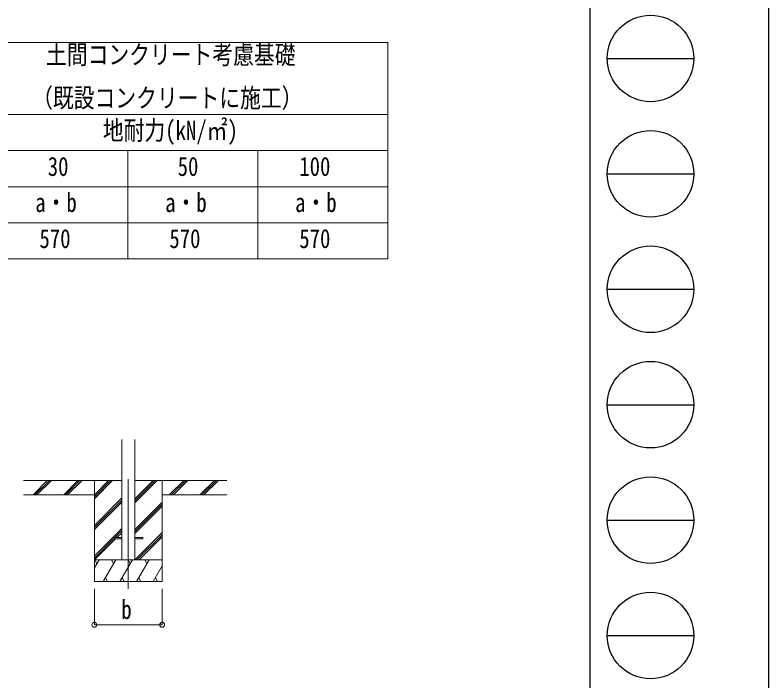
# Model space of a CAD drawing. Units: millimetres, scale not verified. Extents: x -16820 to 16820, y -11880 to 11880.
# Drawn here: x 11598 to 16820, y -9315 to -4700 of the extents above; entities that cross this region are included whole.
import ezdxf
from ezdxf.enums import TextEntityAlignment as Align

# ---------------------------------------------------------------- set-up
doc = ezdxf.new("R2010")
doc.units = ezdxf.units.MM
doc.header["$LTSCALE"] = 40
for name, color, linetype, lineweight in [('0-1_TABLE1', 7, 'Continuous', 18), ('0-3_YKK_12', 40, 'Continuous', 18), ('0-4_YKK_13', 120, 'Continuous', 18), ('0-5_YKK_A1', 120, 'Continuous', 18), ('0-6_YKK_D', 200, 'Continuous', 18)]:
    doc.layers.add(name, color=color, linetype=linetype, lineweight=lineweight)
doc.layers.add('0-7_YKK_ZWAK', color=134, linetype='Continuous')
doc.styles.add('ＭＳ ゴシック', font='')
doc.styles.get('ＭＳ ゴシック').set_extended_font_data('MS Gothic')

msp = doc.modelspace()

# ---------------------------------------------------------------- linework, layer by layer
at = {"layer": '0-1_TABLE1'}
for p, q in [((8180.08, -4889.02), (14180.08, -4889.02)), ((9680.08, -5389.02), (14180.08, -5389.02)), ((9680.08, -5639.02), (14180.08, -5639.02)), ((12380.08, -5639.02), (12380.08, -6389.02)), ((13280.08, -5639.02), (13280.08, -6389.02)), ((9680.08, -5889.02), (14180.08, -5889.02))]:
    msp.add_line(p, q, dxfattribs=at)
for points in [[(14180.08, -4889.02), (14180.08, -5639.02), (14180.08, -5889.02), (14180.08, -6389.02)], [(8180.08, -6139.02), (8880.08, -6139.02), (9680.08, -6139.02), (10880.08, -6139.02), (11480.08, -6139.02), (14180.08, -6139.02)], [(8180.08, -6389.02), (9680.08, -6389.02), (14180.08, -6389.02)]]:
    msp.add_lwpolyline(points, dxfattribs=at)
at = {"layer": '0-3_YKK_12'}
msp.add_line((12382.27, -7916.4), (12382.27, -8675.61), dxfattribs=at)
at = {"layer": '0-4_YKK_13'}
for p, q in [((12282.27, -8321.11), (12282.27, -8330.11)), ((12282.27, -8321.11), (12337.07, -8321.11)), ((12282.27, -8330.11), (12337.07, -8330.11)), ((12427.47, -8321.11), (12482.27, -8321.11)), ((12427.47, -8330.11), (12482.27, -8330.11)), ((12482.27, -8321.11), (12482.27, -8330.11))]:
    msp.add_line(p, q, dxfattribs=at)
at = {"layer": '0-5_YKK_A1'}
for p, q in [((12337.07, -7640.26), (12337.07, -8475.61)), ((12427.47, -7640.26), (12427.47, -8475.61)), ((12337.07, -7925.61), (11656.32, -7925.61)), ((11723.01, -8024.21), (11821.6, -7925.61)), ((11735.75, -8025.61), (11835.75, -7925.61)), ((11749.89, -8025.61), (11849.89, -7925.61)), ((11935.14, -8024.21), (12033.74, -7925.61)), ((11947.88, -8025.61), (12047.88, -7925.61)), ((11962.02, -8025.61), (12062.02, -7925.61)), ((12147.27, -7925.61), (12147.27, -8625.61)), ((12147.27, -8052.49), (12274.15, -7925.61)), ((12147.27, -8038.35), (12260.01, -7925.61)), ((12147.27, -8024.21), (12245.87, -7925.61)), ((12427.47, -8080.66), (12582.52, -7925.61)), ((12427.47, -8066.52), (12568.38, -7925.61)), ((12427.47, -8052.37), (12554.24, -7925.61)), ((12427.47, -7925.61), (13065.48, -7925.61)), ((12617.27, -7925.61), (12617.27, -8625.61)), ((12666.37, -8025.61), (12766.37, -7925.61)), ((12680.51, -8025.61), (12780.51, -7925.61)), ((12694.65, -8025.61), (12794.65, -7925.61)), ((12878.5, -8025.61), (12978.5, -7925.61)), ((12892.64, -8025.61), (12992.64, -7925.61)), ((12906.78, -8025.61), (13006.79, -7925.61)), ((12147.27, -8025.61), (11656.32, -8025.61)), ((12617.27, -8025.61), (13065.48, -8025.61)), ((12147.27, -8236.34), (12337.07, -8046.54)), ((12147.27, -8250.48), (12337.07, -8060.68)), ((12147.27, -8264.62), (12337.07, -8074.82)), ((12427.47, -8264.5), (12617.27, -8074.71)), ((12427.47, -8278.65), (12617.27, -8088.85)), ((12427.47, -8292.79), (12617.27, -8102.99)), ((12147.27, -8448.47), (12337.07, -8258.67)), ((12288.77, -8321.11), (12337.07, -8272.81)), ((12302.92, -8321.11), (12337.07, -8286.96)), ((12428.5, -8475.61), (12617.27, -8286.84)), ((12442.64, -8475.61), (12617.27, -8300.98)), ((12147.27, -8462.61), (12282.27, -8327.61)), ((12148.41, -8475.61), (12293.92, -8330.11)), ((12456.78, -8475.61), (12617.27, -8315.12)), ((12617.27, -8475.61), (12147.27, -8475.61)), ((12147.27, -8531.78), (12179.7, -8475.61)), ((12164.7, -8501.59), (12149.7, -8475.61)), ((12208.57, -8625.61), (12295.17, -8475.61)), ((12280.17, -8501.59), (12265.17, -8475.61)), ((12324.04, -8625.61), (12410.64, -8475.61)), ((12395.64, -8501.59), (12380.64, -8475.61)), ((12439.51, -8625.61), (12526.11, -8475.61)), ((12511.11, -8501.59), (12496.11, -8475.61)), ((12617.27, -8485.47), (12611.58, -8475.61)), ((12554.98, -8625.61), (12617.27, -8517.72)), ((12223.57, -8599.63), (12238.57, -8625.61)), ((12339.04, -8599.63), (12354.04, -8625.61)), ((12454.51, -8599.63), (12469.51, -8625.61)), ((12569.98, -8599.63), (12584.98, -8625.61)), ((12147.27, -8625.61), (12617.27, -8625.61))]:
    msp.add_line(p, q, dxfattribs=at)
at = {"layer": '0-6_YKK_D'}
for p, q in [((12147.27, -8675.61), (12147.27, -8926.61)), ((12617.27, -8675.61), (12617.27, -8926.61)), ((12147.27, -8925.61), (12617.27, -8925.61))]:
    msp.add_line(p, q, dxfattribs=at)
for centre in [(12147.27, -8925.61), (12617.27, -8925.61)]:
    msp.add_circle(centre, 17, dxfattribs=at)
at = {"layer": '0-7_YKK_ZWAK'}
for p, q in [((15580.08, 11100), (15580.08, -10100)), ((15700.08, -5000), (16300.08, -5000)), ((15700.08, -5800), (16300.08, -5800)), ((15700.08, -6600), (16300.08, -6600)), ((15700.08, -7400), (16300.08, -7400)), ((15700.08, -8200), (16300.08, -8200)), ((15700.08, -9000), (16300.08, -9000))]:
    msp.add_line(p, q, dxfattribs=at)
msp.add_lwpolyline([(-16820, -11880), (16820, -11880), (16820, 11880), (-16820, 11880)], close=True, dxfattribs=at)
for centre in [(16000.08, -5000), (16000.08, -5800), (16000.08, -6600), (16000.08, -7400), (16000.08, -8200), (16000.08, -9000)]:
    msp.add_circle(centre, 300, dxfattribs=at)

# ---------------------------------------------------------------- texts
at = {"layer": '0-1_TABLE1', "style": 'ＭＳ ゴシック', "width": 0.8}
for s, p in [('土間コンクリート考慮基礎', (11812.48, -5079.02)), ('（既設コンクリートに施工）', (11716.48, -5379.02)), ('地耐力(kN/㎡)', (12206.08, -5604.02)), ('30', (11824.48, -5854.02)), ('50', (12724.48, -5854.02)), ('100', (13566.88, -5854.02)), ('a・b', (11738.08, -6104.02)), ('a・b', (12638.08, -6104.02)), ('a・b', (13538.08, -6104.02)), ('570', (11766.88, -6354.02)), ('570', (12666.88, -6354.02)), ('570', (13566.88, -6354.02))]:
    msp.add_text(s, height=132, dxfattribs=at).set_placement(p, align=Align.BOTTOM_LEFT)
at = {"layer": '0-6_YKK_D', "style": 'ＭＳ ゴシック', "width": 0.8}
msp.add_text('b', height=132, dxfattribs=at).set_placement((12334.27, -8924.81), align=Align.BOTTOM_LEFT)

doc.saveas('drawing.dxf')
